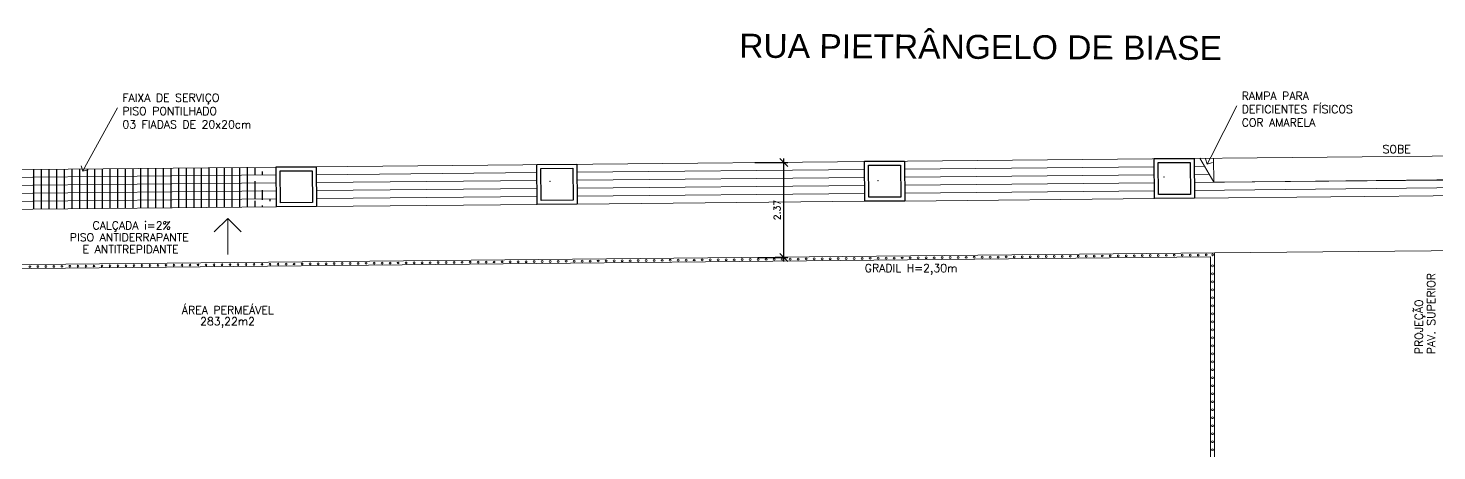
# Model space of a CAD drawing. Extents: x -1057 to 3416, y -340 to 4111.
# Drawn here: x -279.26 to -244.06, y 503.42 to 514 of the extents above; entities that cross this region are included whole.
import ezdxf
from ezdxf.enums import TextEntityAlignment as Align

# ---------------------------------------------------------------- set-up
doc = ezdxf.new("R2010")
doc.units = 0
doc.header["$LTSCALE"] = 50
doc.linetypes.add('CONTINU', pattern=[0])
doc.linetypes.add('DGN Style 1', pattern=[0.003115, 5.18318e-06, -0.00311])
doc.layers.add('0.1', color=8, linetype='Continuous', lineweight=13)
doc.layers.add('Margem A3', color=8, linetype='DGN Style 1', lineweight=0)
doc.styles.add('60x100', font='romans.shx', dxfattribs={"height": 0.2})
doc.styles.add('80X50', font='romans.shx')
doc.styles.add('ROBERTO', font='swissek.ttf')
doc.styles.add('ROMANS', font='romans')
doc.styles.get("Standard").update_dxf_attribs({"font": 'romans.shx'})
doc.dimstyles.new('Fares Eng - 50', dxfattribs={"dimscale": 2, "dimtxt": 0.085, "dimasz": 0.1, "dimexe": 0.05, "dimexo": 0.05, "dimgap": 0.04, "dimtad": 1, "dimzin": 4, "dimdsep": 46, "dimtxsty": 'ROMANS', "dimblk1": 'OBLIQUE', "dimblk2": 'OBLIQUE', "dimsah": 1, "dimcen": 0.05, "dimdle": 0.05, "dimclrd": 7, "dimclre": 7, "dimclrt": 7, "dimaunit": 1, "dimadec": 0, "dimazin": 0, "dimtfac": 1, "dimtix": 1, "dimtmove": 2, "dimatfit": 0, "dimldrblk": 'OPEN90', "dimfxl": 1, "dimtolj": 1, "dimtzin": 0, "dimarcsym": 0})

# ---------------------------------------------------------------- blocks, each defined once
blk = doc.blocks.new('ÁREA')
for p in [(0.00005, 0.00376), (0, 0)]:
    blk.add_attdef('COMPARTIMENTO', text='', height=0.0025).set_placement(p, align=Align.CENTER)
at = {"color": 1}
for p in [(-0.00005, -0.00376), (-0.0001, -0.00752)]:
    blk.add_attdef('ÁREA', text='', height=0.002, dxfattribs=at).set_placement(p, align=Align.CENTER)
blk = doc.blocks.new('_OBLIQUE')
at = {"color": 0, "linetype": 'ByBlock'}
blk.add_line((-0.5, -0.5), (0.5, 0.5), dxfattribs=at)
blk = doc.blocks.new('*D34')
at = {"layer": 'DEFPOINTS', "color": 0, "linetype": 'CONTINU', "lineweight": -2, "transparency": 16777216}
for p in [(-261.199, 510.635), (-260.379, 510.635), (-261.128, 508.26)]:
    blk.add_point(p, dxfattribs=at)
at = {"layer": 'Margem A3', "color": 7, "linetype": 'CONTINU', "lineweight": -2, "transparency": 16777216}
for p, q in [((-261.099, 510.635), (-260.279, 510.635)), ((-260.379, 508.16), (-260.379, 510.735)), ((-261.028, 508.26), (-260.279, 508.26))]:
    blk.add_line(p, q, dxfattribs=at)
at = {"layer": 'Margem A3', "color": 7, "linetype": 'CONTINU', "lineweight": -2, "transparency": 16777216, "xscale": 0.2, "yscale": 0.2, "zscale": 0.2}
for p, rotation in [((-260.379, 510.635), 90), ((-260.379, 508.26), 270)]:
    blk.add_blockref('_OBLIQUE', p, dxfattribs=dict(at, rotation=rotation))
at = {"layer": 'Margem A3', "color": 7, "linetype": 'CONTINU', "lineweight": -2, "transparency": 16777216, "insert": (-260.544, 509.448), "char_height": 0.17, "attachment_point": 5, "rotation": 90, "style": 'ROMANS'}
blk.add_mtext('\\A1;2.37', dxfattribs=at)
blk = doc.blocks.new('_Open90')
at = {"color": 0, "linetype": 'ByBlock', "lineweight": -2}
for p, q in [((0, 0), (-1, 0)), ((-0.5, 0.5), (0, 0)), ((0, 0), (-0.5, -0.5))]:
    blk.add_line(p, q, dxfattribs=at)

msp = doc.modelspace()

# ---------------------------------------------------------------- linework, layer by layer
at = {"layer": '0.1', "color": 8}
for p, q in [((-295.87, 510.307), (-219.885, 511.025)), ((-257.357, 510.471), (-251.119, 510.53)), ((-250.123, 510.54), (-249.862, 510.542)), ((-250.119, 510.54), (-249.862, 510.542)), ((-249.629, 510.144), (-249.978, 510.741)), ((-249.629, 510.144), (-249.635, 510.744)), ((-285.943, 510.2), (-273.064, 510.325)), ((-272.06, 510.332), (-266.546, 510.384)), ((-272.058, 510.132), (-266.545, 510.184)), ((-265.546, 510.394), (-258.357, 510.462)), ((-265.545, 510.194), (-258.355, 510.262)), ((-257.355, 510.271), (-251.117, 510.33)), ((-250.121, 510.34), (-249.746, 510.343)), ((-250.119, 510.14), (-241.385, 510.227)), ((-249.629, 510.144), (-243.879, 510.198)), ((-285.942, 510.001), (-273.062, 510.126)), ((-285.941, 509.801), (-273.06, 509.926)), ((-272.056, 509.932), (-266.543, 509.984)), ((-265.543, 509.994), (-258.353, 510.062)), ((-265.541, 509.794), (-258.351, 509.862)), ((-257.353, 510.071), (-251.115, 510.13)), ((-257.351, 509.871), (-251.113, 509.93)), ((-250.117, 509.94), (-241.383, 510.027)), ((-250.115, 509.74), (-241.381, 509.827)), ((-290.944, 509.354), (-273.056, 509.527)), ((-285.94, 509.602), (-273.058, 509.727)), ((-272.056, 509.532), (-266.543, 509.589)), ((-272.055, 509.732), (-266.541, 509.784)), ((-265.543, 509.594), (-258.353, 509.666)), ((-257.353, 509.671), (-251.115, 509.735)), ((-274.276, 509.232), (-274.612, 508.902)), ((-274.276, 508.331), (-274.276, 509.232)), ((-274.276, 509.232), (-273.94, 508.902)), ((-249.613, 508.375), (-211.627, 508.753)), ((-249.613, 508.375), (-295.839, 507.915)), ((-249.713, 508.274), (-295.796, 507.815)), ((-249.713, 502.7), (-249.713, 508.274)), ((-249.613, 502.7), (-249.613, 508.375))]:
    msp.add_line(p, q, dxfattribs=at)
at = {"layer": '0.1', "color": 8, "linetype": 'Continuous', "lineweight": -2}
for p, q in [((-276.07, 509.498), (-276.07, 510.494)), ((-275.879, 509.5), (-275.879, 510.496)), ((-275.689, 509.502), (-275.689, 510.498)), ((-275.498, 509.504), (-275.498, 510.5)), ((-275.308, 509.505), (-275.308, 510.501)), ((-275.117, 509.507), (-275.117, 510.503)), ((-274.927, 509.509), (-274.927, 510.505)), ((-274.736, 509.511), (-274.736, 510.507)), ((-274.546, 509.513), (-274.546, 510.509)), ((-274.355, 509.515), (-274.355, 510.511)), ((-274.165, 509.517), (-274.165, 510.512)), ((-273.974, 509.518), (-273.974, 510.514)), ((-273.784, 510.316), (-273.784, 510.516)), ((-273.593, 510.318), (-273.593, 510.498)), ((-279.118, 509.468), (-279.118, 510.465)), ((-278.927, 509.47), (-278.927, 510.467)), ((-278.737, 509.472), (-278.737, 510.469)), ((-278.546, 509.474), (-278.546, 510.471)), ((-278.356, 509.476), (-278.356, 510.473)), ((-278.165, 509.478), (-278.165, 510.474)), ((-277.975, 509.48), (-277.975, 510.476)), ((-277.784, 509.481), (-277.784, 510.478)), ((-277.594, 509.483), (-277.594, 510.48)), ((-277.403, 509.485), (-277.403, 510.482)), ((-277.213, 509.487), (-277.213, 510.483)), ((-277.022, 509.489), (-277.022, 510.485)), ((-276.832, 509.491), (-276.832, 510.487)), ((-276.641, 509.492), (-276.641, 510.489)), ((-276.451, 509.494), (-276.451, 510.491)), ((-276.26, 509.496), (-276.26, 510.492)), ((-273.784, 509.52), (-273.784, 510.315)), ((-273.593, 509.73), (-273.593, 510.171)), ((-273.403, 510.319), (-273.403, 510.415)), ((-273.403, 509.699), (-273.403, 509.948)), ((-273.593, 509.522), (-273.593, 509.677)), ((-273.403, 509.529), (-273.403, 509.563)), ((-273.212, 509.669), (-273.212, 509.725))]:
    msp.add_line(p, q, dxfattribs=at)
at = {"layer": '0.1', "color": 7}
for points in [[(-277.801, 510.593), (-277.032, 512.008)], [(-249.705, 510.773), (-249.057, 512.054)]]:
    msp.add_lwpolyline(points, dxfattribs=at)
at = {"layer": '0.1', "color": 8, "linetype": 'CONTINU', "lineweight": -2}
for points in [[(-272.061, 510.532), (-272.056, 509.532), (-273.056, 509.527), (-273.061, 510.527), (-272.061, 510.532)], [(-265.547, 510.594), (-265.543, 509.594), (-266.543, 509.589), (-266.547, 510.589), (-265.547, 510.594)], [(-265.647, 510.493), (-265.643, 509.693), (-266.443, 509.689), (-266.447, 510.489), (-265.647, 510.493)], [(-257.358, 510.671), (-257.353, 509.671), (-258.353, 509.666), (-258.358, 510.666), (-257.358, 510.671)], [(-257.457, 510.571), (-257.453, 509.771), (-258.253, 509.767), (-258.257, 510.567), (-257.457, 510.571)], [(-250.12, 510.74), (-250.115, 509.74), (-251.115, 509.735), (-251.12, 510.735), (-250.12, 510.74)], [(-250.22, 510.639), (-250.216, 509.839), (-251.016, 509.835), (-251.02, 510.635), (-250.22, 510.639)], [(-272.161, 510.432), (-272.157, 509.632), (-272.957, 509.628), (-272.961, 510.428), (-272.161, 510.432)]]:
    msp.add_lwpolyline(points, dxfattribs=at)
at = {"layer": '0.1', "color": 8}
for centre in [(-279.218, 508.03), (-279.018, 508.032), (-278.818, 508.034), (-278.618, 508.036), (-278.418, 508.038), (-278.218, 508.04), (-278.018, 508.042), (-277.818, 508.044), (-277.618, 508.046), (-277.418, 508.048), (-277.218, 508.05), (-277.018, 508.052), (-276.818, 508.054), (-276.618, 508.056), (-276.418, 508.058), (-276.218, 508.06), (-276.018, 508.062), (-275.818, 508.064), (-275.618, 508.066), (-275.418, 508.068), (-275.218, 508.07), (-275.018, 508.072), (-274.818, 508.074), (-274.618, 508.076), (-274.418, 508.078), (-274.218, 508.08), (-274.018, 508.082), (-273.818, 508.084), (-273.618, 508.086), (-273.418, 508.088), (-273.218, 508.09), (-273.018, 508.092), (-272.818, 508.094), (-272.618, 508.096), (-272.418, 508.098), (-272.218, 508.1), (-272.018, 508.102), (-271.818, 508.104), (-271.618, 508.106), (-271.418, 508.108), (-271.218, 508.11), (-271.018, 508.112), (-270.818, 508.114), (-270.618, 508.116), (-270.418, 508.118), (-270.218, 508.12), (-270.018, 508.122), (-269.818, 508.124), (-269.618, 508.126), (-269.418, 508.128), (-269.218, 508.13), (-269.018, 508.132), (-268.818, 508.134), (-268.618, 508.136), (-268.418, 508.138), (-268.218, 508.14), (-268.018, 508.142), (-267.818, 508.144), (-267.618, 508.146), (-267.418, 508.148), (-267.218, 508.15), (-267.018, 508.152), (-266.818, 508.154), (-266.618, 508.156), (-266.418, 508.158), (-266.218, 508.16), (-266.018, 508.162), (-265.818, 508.164), (-265.618, 508.166), (-265.418, 508.168), (-265.218, 508.17), (-265.018, 508.172), (-264.818, 508.174), (-264.618, 508.176), (-264.418, 508.178), (-264.218, 508.18), (-264.018, 508.182), (-263.818, 508.184), (-263.618, 508.186), (-263.418, 508.188), (-263.218, 508.19), (-263.018, 508.192), (-262.818, 508.194), (-262.618, 508.196), (-262.418, 508.198), (-262.218, 508.2), (-262.018, 508.202), (-261.818, 508.203), (-261.618, 508.205), (-261.418, 508.207), (-261.218, 508.209), (-261.018, 508.211), (-260.818, 508.213), (-260.618, 508.215), (-260.418, 508.217), (-260.218, 508.219), (-260.018, 508.221), (-259.818, 508.223), (-259.618, 508.225), (-259.418, 508.227), (-259.218, 508.229), (-259.018, 508.231), (-258.818, 508.233), (-258.618, 508.235), (-258.418, 508.237), (-258.218, 508.239), (-258.018, 508.241), (-257.818, 508.243), (-257.618, 508.245), (-257.418, 508.247), (-257.218, 508.249), (-257.018, 508.251), (-256.818, 508.253), (-256.618, 508.255), (-256.418, 508.257), (-256.218, 508.259), (-256.018, 508.261), (-255.818, 508.263), (-255.618, 508.265), (-255.418, 508.267), (-255.218, 508.269), (-255.018, 508.271), (-254.818, 508.273), (-254.618, 508.275), (-254.418, 508.277), (-254.218, 508.279), (-254.018, 508.281), (-253.818, 508.283), (-253.618, 508.285), (-253.418, 508.287), (-253.218, 508.289), (-253.018, 508.291), (-252.818, 508.293), (-252.618, 508.295), (-252.418, 508.297), (-252.218, 508.299), (-252.018, 508.301), (-251.818, 508.303), (-251.618, 508.305), (-251.418, 508.307), (-251.218, 508.309), (-251.018, 508.311), (-250.818, 508.313), (-250.618, 508.315), (-250.418, 508.317), (-250.218, 508.319), (-250.018, 508.321), (-249.818, 508.323), (-249.663, 508.05), (-249.659, 508.325), (-249.663, 507.85), (-249.663, 507.65), (-249.663, 507.45), (-249.663, 507.25), (-249.663, 507.05), (-249.663, 506.85), (-249.663, 506.65), (-249.663, 506.45), (-249.663, 506.25), (-249.663, 506.05), (-249.663, 505.85), (-249.663, 505.65), (-249.663, 505.45), (-249.663, 505.25), (-249.663, 505.05), (-249.663, 504.85), (-249.663, 504.65), (-249.663, 504.45), (-249.663, 504.25), (-249.663, 504.05), (-249.663, 503.85), (-249.663, 503.65), (-249.663, 503.45)]:
    msp.add_circle(centre, 0.0225, dxfattribs=at)
at = {"layer": '0.1', "color": 8, "linetype": 'Continuous'}
for p in [(-266.217, 510.165), (-258.025, 510.178), (-250.874, 510.272)]:
    msp.add_point(p, dxfattribs=at)

# ---------------------------------------------------------------- block references
at = {"layer": '0.1', "color": 7, "xscale": 0.2, "yscale": 0.2, "zscale": 0.2}
for p, rotation in [((-277.897, 510.417), 241.4644063720391), ((-249.796, 510.595), 243.1560574614821)]:
    msp.add_blockref('_Open90', p, dxfattribs=dict(at, rotation=rotation))
at = {"layer": '0.1', "color": 8}
ref = msp.add_blockref('ÁREA', (-274.274, 506.906), dxfattribs=dict(at, xscale=133.3333333333333, yscale=133.3333333333333, zscale=133.3333333333333))
ref.add_attrib('COMPARTIMENTO', 'ÁREA PERMEÁVEL', dxfattribs={"layer": '0', "color": 1, "height": 0.2}).set_placement((-274.274, 506.842), align=Align.CENTER)
ref.add_attrib('ÁREA', '283,22m2', dxfattribs={"layer": '0', "color": 1, "height": 0.2}).set_placement((-274.28, 506.563), align=Align.CENTER)

# ---------------------------------------------------------------- texts
at = {"layer": '0.1', "color": 7, "style": 'ROBERTO'}
msp.add_text('RUA PIETRÂNGELO DE BIASE', height=0.6, rotation=359.7248, dxfattribs=at).set_placement((-261.491, 513.259))
at = {"layer": '0.1', "color": 7}
for s, p in [('SOBE', (-245.412, 510.87)), ('GRADIL H=2,30m', (-258.353, 507.895))]:
    msp.add_text(s, height=0.2, dxfattribs=at).set_placement(p)
at = {"layer": '0.1', "color": 7, "style": '80X50'}
for s, p in [('CALÇADA i=2%%%', (-277.654, 508.964)), ('PISO ANTIDERRAPANTE', (-278.223, 508.664)), ('E ANTITREPIDANTE', (-277.902, 508.364))]:
    msp.add_text(s, height=0.2, dxfattribs=at).set_placement(p)
at = {"layer": '0.1', "color": 7}
for s, p in [('PAV. SUPERIOR', (-244.1, 505.839)), ('PROJEÇÃO', (-244.405, 505.839))]:
    msp.add_text(s, height=0.2, rotation=90, dxfattribs=at).set_placement(p)
at = {"layer": '0.1', "color": 7, "char_height": 0.2, "attachment_point": 1, "style": '60x100'}
for s, insert in [('FAIXA DE SERVIÇO\\PPISO PONTILHADO \\P03 FIADAS DE 20x20cm', (-276.909, 512.357)), ('RAMPA PARA\\PDEFICIENTES FÍSICOS\\PCOR AMARELA', (-248.934, 512.403))]:
    msp.add_mtext(s, dxfattribs=dict(at, insert=insert))

# ---------------------------------------------------------------- dimensions: what is measured, and where the dimension line sits
at = {"layer": 'Margem A3', "color": 8, "linetype": 'CONTINU', "lineweight": -2}
dim = msp.add_linear_dim(base=(-260.3789, 510.6348), p1=(-261.1283, 508.2604), p2=(-261.1992, 510.6348), angle=90, dimstyle='Fares Eng - 50', dxfattribs=at)
dim.commit()
dim.dimension.update_dxf_attribs({"geometry": '*D34', "text_midpoint": (-260.5439, 509.4476)})

doc.saveas('drawing.dxf')
